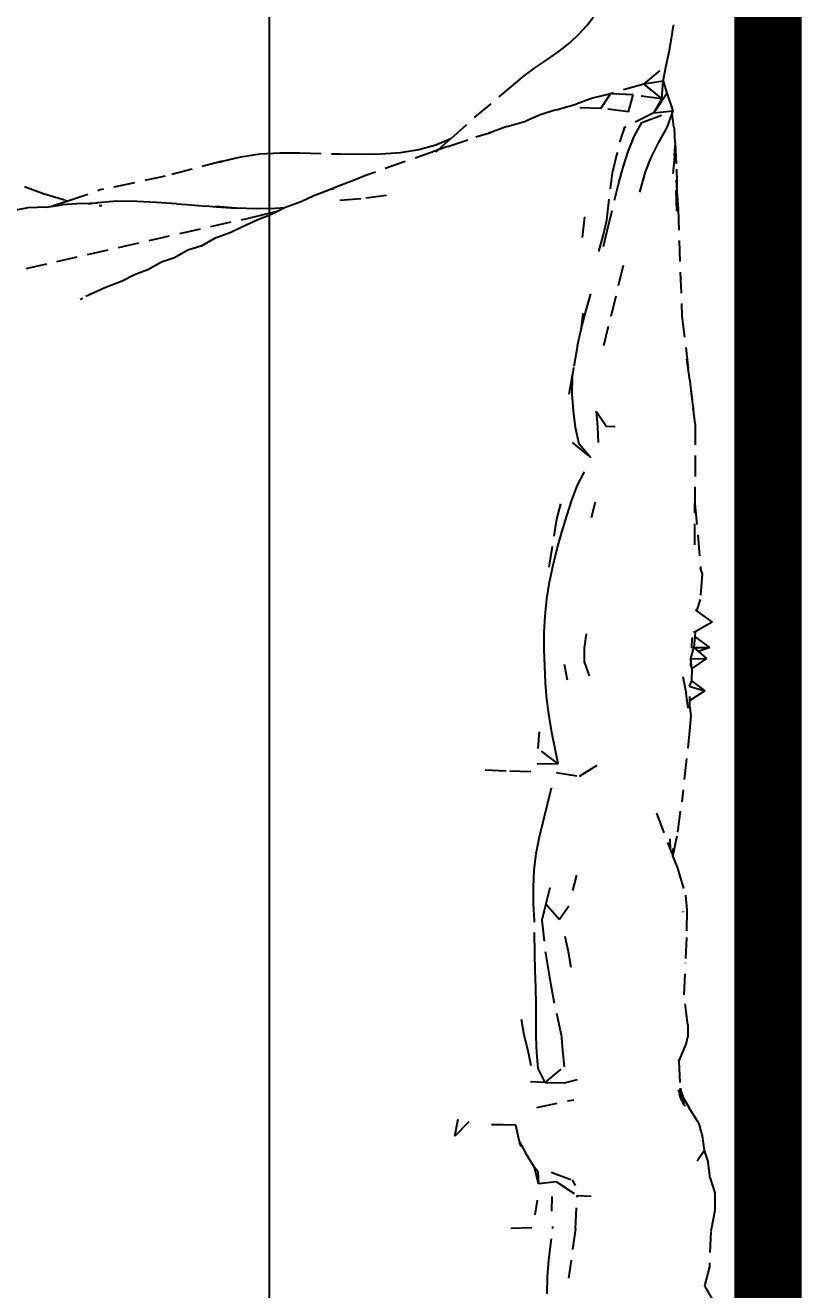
# Model space of a CAD drawing. Header units: millimetres. Extents: x 0 to 460473, y -68369 to 85219.
# Drawn here: x 229737.9 to 229968.6, y -30807.9 to -30432 of the extents above; entities that cross this region are included whole.
import ezdxf

# ---------------------------------------------------------------- set-up
doc = ezdxf.new("R2010")
doc.units = ezdxf.units.MM
doc.header["$LTSCALE"] = 50
doc.linetypes.add('HIDDEN2', pattern=[0.1875, 0.125, -0.0625])
for name, color, linetype in [('DIM', 7, 'Continuous'), ('fur', 6, 'Continuous'), ('hid', 8, 'HIDDEN2')]:
    doc.layers.add(name, color=color, linetype=linetype)
doc.styles.add('맑은 고딕', font='malgun.ttf')
doc.dimstyles.new('DH IN40', dxfattribs={"dimscale": 40, "dimtxt": 2.5, "dimasz": 1, "dimexe": 1.5, "dimexo": 1.5, "dimtad": 1, "dimdec": 7, "dimlunit": 6, "dimtxsty": '맑은 고딕', "dimblk": 'ARCHTICK', "dimcen": 2.5, "dimclrd": 256, "dimclre": 256, "dimclrt": 256, "dimadec": 0, "dimazin": 0, "dimtfac": 1, "dimtdec": 7, "dimtix": 1, "dimtmove": 0, "dimatfit": 3, "dimldrblk": 'ARCHTICK', "dimfxl": 1, "dimtfillclr": 1, "dimlwd": -1, "dimlwe": -1, "dimarcsym": 0})

# ---------------------------------------------------------------- blocks, each defined once
blk = doc.blocks.new('_ArchTick')
at = {"color": 0, "linetype": 'ByBlock', "const_width": 0.15}
blk.add_lwpolyline([(-0.5, -0.5), (0.5, 0.5)], dxfattribs=at)
blk = doc.blocks.new('*D439')
at = {"layer": 'Defpoints', "color": 0, "transparency": 16777216}
for p in [(229959, -29637.76), (229810.33, -30857.76), (229959, -30857.76)]:
    blk.add_point(p, dxfattribs=at)
at = {"layer": 'DIM', "transparency": 16777216}
for p, q in [((229899, -29637.76), (229750.33, -29637.76)), ((229810.33, -29637.76), (229810.33, -30857.76)), ((229899, -30857.76), (229750.33, -30857.76))]:
    blk.add_line(p, q, dxfattribs=at)
at = {"layer": 'DIM', "transparency": 16777216, "xscale": 40, "yscale": 40, "zscale": 40}
for p, rotation in [((229810.33, -29637.76), 90), ((229810.33, -30857.76), 270)]:
    blk.add_blockref('_ArchTick', p, dxfattribs=dict(at, rotation=rotation))
at = {"layer": 'DIM', "transparency": 16777216, "insert": (229725.01, -30247.76), "char_height": 100, "attachment_point": 5, "rotation": 90, "style": '맑은 고딕'}
blk.add_mtext('1,220', dxfattribs=at)

msp = doc.modelspace()

# ---------------------------------------------------------------- linework, layer by layer
at = {"layer": 'fur', "color": 40, "lineweight": 50, "true_color": 0xf8d731}
for p in [(229958.97565495, -30359.92729749), (229958.99865146, -30857.76328172)]:
    msp.add_line(p, (229958.99865146, -30511.69362557), dxfattribs=at)
at = {"layer": 'fur', "color": 40, "lineweight": 50, "true_color": 0xf8d731, "const_width": 20}
msp.add_lwpolyline([(227948.79534532, -29852.15140199), (229958.57693828, -29852.15140199), (229958.57693828, -31062.19639215), (227948.79534532, -31062.19639215)], close=True, dxfattribs=at)
at = {"layer": 'hid'}
for p, q in [((229902.36914825, -30434.72025578), (229904.73212227, -30432.14240888)), ((229904.73212227, -30432.14240888), (229906.76381334, -30429.53661196)), ((229929.851636, -30435.98101788), (229930.48753931, -30432.13057371)), ((229930.50262755, -30431.94604696), (229930.48753931, -30432.13057371)), ((229899.64389598, -30437.25456619), (229902.36914825, -30434.72025578)), ((229929.18840352, -30439.89523457), (229929.851636, -30435.98101788)), ((229893.12355411, -30442.12235904), (229896.54536713, -30439.72357184)), ((229896.54536713, -30439.72357184), (229899.64389598, -30437.25456619)), ((229928.33386679, -30444.00061031), (229929.18840352, -30439.89523457)), ((229889.57176085, -30444.51950833), (229893.12355411, -30442.12235904)), ((229883.01009193, -30449.67927048), (229886.16561211, -30447.0267141)), ((229886.16561211, -30447.0267141), (229889.57176085, -30444.51950833)), ((229921.65021642, -30449.49698781), (229928.33386679, -30444.00061031)), ((229927.44933462, -30448.69821983), (229928.33386679, -30444.00061031)), ((229871.50417482, -30459.37702593), (229882.9762264, -30449.71334757)), ((229882.9762264, -30449.71334757), (229883.01009193, -30449.67927048)), ((229921.65021642, -30449.49698781), (229911.74172308, -30452.39464835)), ((229927.44933462, -30448.69821983), (229921.65021642, -30449.49698781)), ((229921.65021642, -30449.49698781), (229927.07005896, -30453.94605886)), ((229927.07005896, -30453.94605886), (229927.44933462, -30448.69821983)), ((229927.44933462, -30448.69821983), (229928.46418031, -30452.21416208)), ((229906.43586321, -30453.67025724), (229901.57993492, -30455.52034716)), ((229911.74172308, -30452.39464835), (229906.43586321, -30453.67025724)), ((229908.93748282, -30456.76842873), (229911.74172308, -30452.39464835)), ((229918.49869563, -30452.7369171), (229911.74172308, -30452.39464835)), ((229917.16156562, -30457.72744695), (229918.49869563, -30452.7369171)), ((229927.07005896, -30453.94605886), (229918.49869563, -30452.7369171)), ((229924.6924205, -30458.09090276), (229926.74189479, -30454.51813459)), ((229924.6924205, -30458.09090276), (229926.90179224, -30454.64850307)), ((229926.74189479, -30454.51813459), (229926.79812893, -30454.42010381)), ((229926.90179224, -30454.64850307), (229926.74189479, -30454.51813459)), ((229926.79812893, -30454.42010381), (229927.07005896, -30453.94605886)), ((229926.79812893, -30454.42010381), (229926.96674432, -30454.5473019)), ((229926.90179224, -30454.64850307), (229926.96674432, -30454.5473019)), ((229926.96674432, -30454.5473019), (229928.46418031, -30452.21416208)), ((229928.46418031, -30452.21416208), (229930.3128992, -30457.42966574)), ((229890.86556412, -30458.70363673), (229886.59354704, -30460.52820708)), ((229895.63550548, -30457.2093943), (229890.86556412, -30458.70363673)), ((229895.63550548, -30457.2093943), (229901.57993492, -30455.52034716)), ((229908.93748282, -30456.76842873), (229901.69991668, -30456.57420521)), ((229917.16156562, -30457.72744695), (229908.93748282, -30456.76842873)), ((229924.6924205, -30458.09090276), (229916.04540201, -30462.36508811)), ((229921.05097421, -30460.9126386), (229930.3128992, -30457.42966574)), ((229924.6924205, -30458.09090276), (229930.3128992, -30457.42966574)), ((229930.00376102, -30458.25491428), (229928.45918107, -30462.37819133)), ((229930.3128992, -30457.42966574), (229930.00376102, -30458.25491428)), ((229930.00376102, -30458.25491428), (229930.49029231, -30462.20936299)), ((229864.39949352, -30465.70619188), (229871.50417482, -30459.37702593)), ((229880.94407275, -30462.11258697), (229876.21031335, -30463.91724118)), ((229880.94407275, -30462.11258697), (229886.59354704, -30460.52820708)), ((229914.5582948, -30466.79561388), (229916.04540201, -30462.36508811)), ((229918.84397646, -30465.07137826), (229921.05097421, -30460.9126386)), ((229928.45918107, -30462.37819133), (229925.92723274, -30466.96632557)), ((229930.49029231, -30462.20936299), (229930.76749674, -30462.59640218)), ((229930.49029231, -30462.20936299), (229930.4935384, -30462.23574666)), ((229930.99046284, -30466.97837207), (229930.76749674, -30462.59640218)), ((229859.87960909, -30467.60061645), (229864.34559667, -30465.73795166)), ((229860.58706974, -30469.10246847), (229864.34559667, -30465.73795166)), ((229863.4304025, -30468.06197655), (229871.74080551, -30465.2457356)), ((229864.34559667, -30465.73795166), (229864.39949352, -30465.70619188)), ((229871.74080551, -30465.2457356), (229876.21031335, -30463.91724118)), ((229876.21031335, -30463.91724118), (229875.59621927, -30464.15135267)), ((229917.0409173, -30469.53297133), (229918.84397646, -30465.07137826)), ((229801.92308847, -30471.11148648), (229807.59822552, -30470.28054165)), ((229807.59822552, -30470.28054165), (229813.50799356, -30469.98429268)), ((229813.50799356, -30469.98429268), (229819.51508014, -30469.98075269)), ((229819.51508014, -30469.98075269), (229831.6195729, -30470.2855082)), ((229831.6195729, -30470.2855082), (229837.63599139, -30470.336336)), ((229837.63599139, -30470.336336), (229843.57675472, -30470.21560675)), ((229859.59631883, -30469.46502481), (229839.23474829, -30476.63734622)), ((229843.57675472, -30470.21560675), (229849.36787414, -30469.81786067)), ((229849.36787414, -30469.81786067), (229854.86270528, -30468.98163228)), ((229854.86270528, -30468.98163228), (229859.87960909, -30467.60061645)), ((229860.58706974, -30469.10246847), (229859.59631883, -30469.46502481)), ((229859.99125831, -30469.63324377), (229860.58706974, -30469.10246847)), ((229863.4304025, -30468.06197655), (229860.58706974, -30469.10246847)), ((229912.38029265, -30475.87027958), (229914.5582948, -30466.79561388)), ((229915.52548107, -30474.1747865), (229917.0409173, -30469.53297133)), ((229925.92723274, -30466.96632557), (229923.72923363, -30471.29530139)), ((229930.99046284, -30466.97837207), (229930.68684234, -30472.19514379)), ((229930.99046284, -30466.97837207), (229930.69531759, -30470.7190208)), ((229930.99046284, -30466.97837207), (229931.34174276, -30474.80617143)), ((229796.51791036, -30472.42481996), (229779.49516546, -30476.9383504)), ((229795.58570558, -30472.75796385), (229796.51791036, -30472.42481996)), ((229796.51791036, -30472.42481996), (229801.92308847, -30471.11148648)), ((229923.72923363, -30471.29530139), (229922.03249163, -30475.63045898)), ((229930.68684234, -30472.19514379), (229930.272572, -30476.07686661)), ((229779.49516546, -30476.9383504), (229760.07278544, -30480.98507867)), ((229839.23474829, -30476.63734622), (229835.40266432, -30478.14918289)), ((229910.64655628, -30489.93743005), (229912.38029265, -30475.87027958)), ((229914.21468038, -30478.9068448), (229915.52548107, -30474.1747865)), ((229922.03249163, -30475.63045898), (229919.61719223, -30484.59755148)), ((229931.34174276, -30474.80617143), (229931.47372269, -30478.67315313)), ((229737.61553356, -30479.98120305), (229743.56162942, -30482.16082835)), ((229750.55213809, -30484.189056), (229760.07278544, -30480.98507867)), ((229828.0801111, -30481.03474409), (229823.57779571, -30482.71956438)), ((229829.00281089, -30480.70008144), (229828.0801111, -30481.03474409)), ((229831.70589311, -30479.54404164), (229829.00281089, -30480.70008144)), ((229829.00281089, -30480.70008144), (229829.45801484, -30480.69601437)), ((229835.40266432, -30478.14918289), (229831.70589311, -30479.54404164)), ((229913.03552635, -30483.66933639), (229914.21468038, -30478.9068448)), ((229931.44905977, -30487.27652564), (229931.23409246, -30478.12773166)), ((229931.23409246, -30478.12773166), (229931.46590113, -30481.40161342)), ((229931.46590113, -30481.40161342), (229931.44905977, -30487.27652564)), ((229931.47372269, -30478.67315313), (229931.46590113, -30481.40161342)), ((229931.46590113, -30481.40161342), (229931.83933376, -30486.67567967)), ((229743.56162942, -30482.16082835), (229749.60637693, -30483.98936136)), ((229745.42108651, -30485.91580549), (229750.55213809, -30484.189056)), ((229754.61628181, -30485.03867556), (229748.9518098, -30485.40641105)), ((229749.60637693, -30483.98936136), (229750.55213809, -30484.189056)), ((229754.61628181, -30485.03867556), (229759.41688518, -30484.77708671)), ((229759.41688518, -30484.77708671), (229756.71905586, -30485.26328297)), ((229765.14268119, -30484.32904117), (229759.41688518, -30484.77708671)), ((229771.02745304, -30484.45447279), (229765.14268119, -30484.32904117)), ((229776.92488962, -30484.74443433), (229771.02745304, -30484.45447279)), ((229782.84398958, -30485.13050376), (229776.92488962, -30484.74443433)), ((229782.84398958, -30485.13050376), (229786.00803741, -30485.36508566)), ((229820.04000033, -30484.4538916), (229815.17440684, -30486.18784896)), ((229823.57779571, -30482.71956438), (229820.04000033, -30484.4538916)), ((229837.58133304, -30483.66901937), (229830.48441218, -30484.14823789)), ((229845.22517074, -30482.61584818), (229837.58133304, -30483.66901937)), ((229910.76987086, -30493.1535305), (229913.03552635, -30483.66933639)), ((229738.64137758, -30486.32411186), (229734.07007268, -30487.2470434)), ((229744.20786448, -30486.09084287), (229738.64137758, -30486.32411186)), ((229744.20786448, -30486.09084287), (229745.42108651, -30485.91580549)), ((229745.42108651, -30485.91580549), (229748.9518098, -30485.40641105)), ((229747.26406643, -30502.24180136), (229806.64836995, -30488.80400164)), ((229759.8452324, -30485.59720492), (229760.59232738, -30485.65446864)), ((229786.00803741, -30485.36508566), (229791.53128266, -30485.77330297)), ((229791.5842144, -30485.74663674), (229791.53128266, -30485.77330297)), ((229791.5842144, -30485.74663674), (229794.73818098, -30486.01032148)), ((229800.64994872, -30486.3669615), (229791.5842144, -30485.74663674)), ((229794.73818098, -30486.01032148), (229800.64994872, -30486.3669615)), ((229806.50939109, -30486.6075218), (229800.64994872, -30486.3669615)), ((229812.24785184, -30486.50089964), (229806.50939109, -30486.6075218)), ((229806.64836995, -30488.80400164), (229812.98397376, -30487.27427023)), ((229810.56510772, -30488.47399075), (229806.95832282, -30489.88343211)), ((229812.98397376, -30487.27427023), (229810.56510772, -30488.47399075)), ((229814.9207044, -30486.31368148), (229812.24785184, -30486.50089964)), ((229814.9207044, -30486.31368148), (229812.98397376, -30487.27427023)), ((229815.17440684, -30486.18784896), (229814.9207044, -30486.31368148)), ((229903.46298192, -30495.17385659), (229904.47549463, -30485.91035661)), ((229931.83933376, -30486.67567967), (229932.98815907, -30518.54873041)), ((229802.26536975, -30492.00921797), (229798.98553514, -30493.65536264)), ((229806.95832282, -30489.88343211), (229802.26536975, -30492.00921797)), ((229909.64004266, -30494.64375743), (229910.64655628, -30489.93743005)), ((229794.06495002, -30495.41114109), (229790.39617713, -30497.64088263)), ((229798.98553514, -30493.65536264), (229794.06495002, -30495.41114109)), ((229908.26691812, -30499.26422703), (229909.64004266, -30494.64375743)), ((229909.70303308, -30497.84054649), (229910.76987086, -30493.1535305)), ((229786.2274751, -30498.87498747), (229782.19375512, -30501.20051817)), ((229790.39617713, -30497.64088263), (229786.2274751, -30498.87498747)), ((229790.39617713, -30497.64088263), (229790.01623232, -30497.87179872)), ((229738.1874466, -30504.35659743), (229747.26406643, -30502.24180136)), ((229778.3453403, -30502.41642288), (229774.300622, -30504.77336431)), ((229782.19375512, -30501.20051817), (229778.3453403, -30502.41642288)), ((229915.55514322, -30503.4231252), (229909.67037138, -30527.33871812)), ((229770.38988332, -30506.25302413), (229766.65445132, -30508.07788507)), ((229774.300622, -30504.77336431), (229770.38988332, -30506.25302413)), ((229761.55522669, -30510.11805092), (229754.18768031, -30513.4554354)), ((229766.65445132, -30508.07788507), (229761.55522669, -30510.11805092)), ((229754.18768031, -30513.4554354), (229755.00524111, -30513.16060126)), ((229904.54415086, -30516.71813681), (229905.88194744, -30511.91401081)), ((229958.49139526, -30797.10229871), (229958.99865146, -30511.69362557)), ((229903.03438043, -30522.49966781), (229903.65628586, -30517.73540624)), ((229903.27567707, -30521.60352391), (229904.54415086, -30516.71813681)), ((229932.98815907, -30518.54873041), (229936.08261268, -30543.83817711)), ((229901.97387502, -30527.28247467), (229903.03438043, -30522.49966781)), ((229903.03438043, -30522.49966781), (229903.27567707, -30521.60352391)), ((229901.97387502, -30527.28247467), (229900.8267657, -30533.82086142)), ((229899.45159188, -30541.65918868), (229900.8267657, -30533.82086142)), ((229900.51276386, -30536.57196975), (229900.8267657, -30533.82086142)), ((229934.38961264, -30531.34579331), (229936.08261268, -30543.83817711)), ((229900.41277906, -30541.63734118), (229900.51276386, -30536.57196975)), ((229900.73972935, -30546.66239907), (229900.41277906, -30541.63734118)), ((229936.08261268, -30543.83817711), (229936.29429563, -30545.89339811)), ((229901.37063341, -30551.62891516), (229900.73972935, -30546.66239907)), ((229907.51703214, -30546.74329031), (229907.89197513, -30551.42877406)), ((229907.51703214, -30546.74329031), (229910.58056631, -30551.30986764)), ((229936.3589141, -30546.09625261), (229936.29429563, -30545.89339811)), ((229936.34730644, -30546.29828453), (229936.3589141, -30546.09625261)), ((229936.3589141, -30546.09625261), (229936.38104976, -30546.27715651)), ((229936.3589141, -30546.09625261), (229936.41063866, -30546.25862973)), ((229936.90256386, -30550.5392346), (229936.41063866, -30546.25862973)), ((229902.41780752, -30556.53498737), (229901.37063341, -30551.62891516)), ((229907.89197513, -30551.42877406), (229908.10160992, -30556.04123908)), ((229913.16084063, -30551.44327742), (229910.58056631, -30551.30986764)), ((229936.90256386, -30550.5392346), (229936.86880074, -30574.22916484)), ((229900.38011736, -30556.05656139), (229905.89061278, -30560.5924941)), ((229905.89061278, -30560.5924941), (229902.41780752, -30556.53498737)), ((229901.94721241, -30568.75236494), (229904.08088797, -30564.82771322)), ((229900.32012648, -30573.21091997), (229901.94721241, -30568.75236494)), ((229895.85447219, -30578.82612463), (229896.97796802, -30574.27125038)), ((229898.78702627, -30577.88905958), (229900.32012648, -30573.21091997)), ((229907.22640967, -30573.76260245), (229905.99126415, -30578.42285723)), ((229936.83990672, -30586.45476035), (229936.86880074, -30574.22916484)), ((229936.86880074, -30574.22916484), (229938.55974197, -30593.7610288)), ((229893.49983023, -30593.16012109), (229895.85447219, -30578.82612463)), ((229897.28258836, -30582.71426697), (229898.78702627, -30577.88905958)), ((229895.90079847, -30587.62102605), (229897.28258836, -30582.71426697)), ((229894.72397742, -30592.58635334), (229895.90079847, -30587.62102605)), ((229893.63181016, -30597.57006741), (229894.72397742, -30592.58635334)), ((229938.45966042, -30593.43626614), (229938.55974197, -30593.7610288)), ((229938.55974197, -30593.7610288), (229939.01490933, -30595.23803794)), ((229892.82726583, -30602.56342397), (229893.63181016, -30597.57006741)), ((229939.01490933, -30595.23803794), (229938.40100268, -30602.7561945)), ((229892.31967634, -30607.58261711), (229892.82726583, -30602.56342397)), ((229938.40100268, -30602.7561945), (229937.32484952, -30606.13126241)), ((229892.05738289, -30612.59082046), (229892.31967634, -30607.58261711)), ((229936.89189881, -30605.81833214), (229937.32484952, -30606.13126241)), ((229937.32484952, -30606.13126241), (229942.00312162, -30609.51264723)), ((229892.0977101, -30617.58872088), (229892.05738289, -30612.59082046)), ((229904.53648536, -30612.92632626), (229903.94690834, -30617.20761799)), ((229936.92134015, -30612.30861826), (229936.43363516, -30612.57695113)), ((229936.92134015, -30612.30861826), (229936.78391523, -30613.77581637)), ((229942.00312162, -30609.51264723), (229936.92134015, -30612.30861826)), ((229935.94667308, -30617.22198826), (229936.05802561, -30614.27159883)), ((229936.27124381, -30614.12597085), (229936.05802561, -30614.27159883)), ((229936.05802561, -30614.27159883), (229936.24573277, -30614.36931568)), ((229936.78391523, -30613.77581637), (229936.48529397, -30617.06123708)), ((229941.24656999, -30616.97265826), (229936.78391523, -30613.77581637)), ((229892.22335766, -30622.57769208), (229892.0977101, -30617.58872088)), ((229903.94690834, -30617.20761799), (229903.97690378, -30621.30329841)), ((229935.61542624, -30620.38168776), (229936.48529397, -30617.06123708)), ((229935.61542624, -30620.38168776), (229940.34070773, -30620.3273728)), ((229935.68207094, -30620.90700777), (229935.61542624, -30620.38168776)), ((229940.34070773, -30620.3273728), (229935.97870434, -30623.24519011)), ((229936.48529397, -30617.06123708), (229941.24656999, -30616.97265826)), ((229936.48529397, -30617.06123708), (229937.88372224, -30618.24592355)), ((229941.24656999, -30616.97265826), (229937.88372224, -30618.24592355)), ((229937.88372224, -30618.24592355), (229940.34070773, -30620.3273728)), ((229892.46832041, -30627.54434026), (229892.22335766, -30622.57769208)), ((229897.98381507, -30621.93172454), (229898.87701259, -30626.59615333)), ((229903.97690378, -30621.30329841), (229905.41301874, -30625.42574003)), ((229935.68207094, -30620.90700777), (229935.54677002, -30622.21135674)), ((229935.54677002, -30622.21135674), (229935.8332634, -30622.09876684)), ((229935.54677002, -30622.21135674), (229935.97870434, -30623.24519011)), ((229935.8332634, -30622.09876684), (229935.68207094, -30620.90700777)), ((229935.97870434, -30623.24519011), (229935.82406119, -30626.95976764)), ((229935.97870434, -30623.24519011), (229935.8332634, -30622.09876684)), ((229892.89225595, -30632.47672459), (229892.46832041, -30627.54434026)), ((229933.26145085, -30625.68500412), (229934.22230475, -30630.7061786)), ((229935.82406119, -30626.95976764), (229935.10017126, -30628.47572549)), ((229935.82406119, -30626.95976764), (229939.76012935, -30629.84741585)), ((229934.82887918, -30635.07837391), (229934.22230475, -30630.7061786)), ((229935.10017126, -30628.47572549), (229939.76012935, -30629.84741585)), ((229935.21348736, -30631.61872795), (229935.22763172, -30632.90657314)), ((229939.76012935, -30629.84741585), (229935.22763172, -30632.90657314)), ((229893.53315849, -30637.38166083), (229892.89225595, -30632.47672459)), ((229935.22763172, -30632.90657314), (229935.24314952, -30634.31947036)), ((229935.24314952, -30634.31947036), (229935.59476272, -30637.23903124)), ((229894.37236422, -30642.25405038), (229893.53315849, -30637.38166083)), ((229935.59476272, -30637.23903124), (229935.37912884, -30640.68649861)), ((229890.23166051, -30646.99760042), (229890.69025744, -30642.04043622)), ((229895.28755839, -30647.09093443), (229894.37236422, -30642.25405038)), ((229935.37912884, -30640.68649861), (229932.95316439, -30662.93219729)), ((229896.24141335, -30651.60459695), (229890.23166051, -30646.99760042)), ((229896.24141335, -30651.60459695), (229895.28755839, -30647.09093443)), ((229880.79942808, -30653.75009048), (229873.99412954, -30653.49352101)), ((229888.14931048, -30653.99030735), (229880.79942808, -30653.75009048)), ((229896.24141335, -30651.60459695), (229888.89319736, -30651.75163831)), ((229895.58417995, -30654.17010675), (229902.55711967, -30655.29032627)), ((229902.55711967, -30655.29032627), (229909.56338765, -30650.89118482)), ((229893.01123785, -30663.54012323), (229894.22871939, -30658.75686727)), ((229891.859413, -30668.41980408), (229893.01123785, -30663.54012323)), ((229931.75934592, -30671.88301644), (229932.95316439, -30662.93219729)), ((229890.67425987, -30673.31626022), (229891.859413, -30668.41980408)), ((229925.41764356, -30666.26345284), (229929.48348848, -30676.95261005)), ((229930.31000699, -30679.12553755), (229931.75934592, -30671.88301644)), ((229889.7034075, -30678.2515505), (229890.67425987, -30673.31626022)), ((229929.35237859, -30673.86506317), (229929.48348848, -30676.95261005)), ((229929.48348848, -30676.95261005), (229930.14867023, -30678.7013812)), ((229930.29156911, -30676.74188008), (229930.14867023, -30678.7013812)), ((229889.103832, -30683.23698172), (229889.7034075, -30678.2515505)), ((229930.14867023, -30678.7013812), (229930.31000699, -30679.12553755)), ((229930.31000699, -30679.12553755), (229931.65202891, -30682.65372999)), ((229888.84787092, -30688.22209593), (229889.103832, -30683.23698172)), ((229931.65202891, -30682.65372999), (229934.09199123, -30690.61398809)), ((229888.88519858, -30693.19228409), (229888.84787092, -30688.22209593)), ((229901.68058628, -30684.64858934), (229900.51809638, -30689.25894093)), ((229893.77478842, -30688.49900709), (229892.53797648, -30693.18808367)), ((229934.09199123, -30690.61398809), (229934.44493756, -30694.97936761)), ((229889.2038168, -30698.13314852), (229888.88519858, -30693.19228409)), ((229892.53797648, -30693.18808367), (229891.35182351, -30698.05825412)), ((229892.53797648, -30693.18808367), (229896.62002244, -30697.92344419)), ((229899.40559888, -30693.8836638), (229896.62002244, -30697.92344419)), ((229933.30823774, -30695.68081412), (229933.30167969, -30695.64564339)), ((229933.31788486, -30695.50451178), (229933.3277946, -30695.55438252)), ((229934.44493756, -30694.97936761), (229934.36428316, -30703.26696841)), ((229889.29713594, -30708.03366042), (229889.2038168, -30698.13314852)), ((229891.35182351, -30698.05825412), (229892.46732056, -30707.92252083)), ((229898.24944135, -30702.81546215), (229899.16630193, -30707.43368624)), ((229934.36428316, -30703.26696841), (229934.02900081, -30710.77474279)), ((229889.38312287, -30713.0236355), (229889.29713594, -30708.03366042)), ((229892.46732056, -30707.92252083), (229893.25753374, -30712.65000885)), ((229899.16630193, -30707.43368624), (229900.00750735, -30712.00414698)), ((229933.69771785, -30720.23911036), (229934.02900081, -30710.77474279)), ((229889.55243046, -30718.0463158), (229889.38312287, -30713.0236355)), ((229893.25753374, -30712.65000885), (229894.07907548, -30717.3648956)), ((229889.64108364, -30723.07677612), (229889.55243046, -30718.0463158)), ((229894.07907548, -30717.3648956), (229894.97727224, -30722.11407262)), ((229897.16060691, -30731.8980689), (229894.97727224, -30722.11407262)), ((229934.70689773, -30729.15496558), (229933.69771785, -30720.23911036)), ((229889.6630803, -30728.03051922), (229889.64108364, -30723.07677612)), ((229886.09428963, -30732.26461559), (229885.36573374, -30727.59360878)), ((229889.71007315, -30732.85477557), (229889.6630803, -30728.03051922)), ((229934.70689773, -30729.15496558), (229934.79021839, -30732.72483972)), ((229887.32243621, -30736.89244254), (229886.09428963, -30732.26461559)), ((229889.88437998, -30737.55743088), (229889.71007315, -30732.85477557)), ((229897.16060691, -30731.8980689), (229897.52455157, -30736.84743986)), ((229934.22497101, -30734.91206014), (229934.79021839, -30732.72483972)), ((229888.16130865, -30741.42602407), (229887.32243621, -30736.89244254)), ((229897.52455157, -30736.84743986), (229897.96281826, -30741.68050654)), ((229932.036245, -30740.08392877), (229934.22497101, -30734.91206014)), ((229890.25832312, -30742.17310566), (229889.88437998, -30737.55743088)), ((229931.999976, -30739.45029119), (229932.036245, -30740.08392877)), ((229932.036245, -30740.08392877), (229932.48994918, -30748.01036732)), ((229892.31534367, -30746.38314864), (229890.25832312, -30742.17310566)), ((229892.31534367, -30746.38314864), (229897.96281826, -30741.68050654)), ((229892.31534367, -30746.38314864), (229888.02332963, -30746.10840374)), ((229892.31534367, -30746.38314864), (229898.1331257, -30746.48065666)), ((229898.1331257, -30746.48065666), (229901.92454919, -30745.48503661)), ((229932.48994918, -30748.01036732), (229932.73883607, -30749.10096989)), ((229932.48994918, -30748.01036732), (229932.51823053, -30748.50445669)), ((229889.84838545, -30753.72343429), (229900.88004134, -30751.44553486)), ((229931.87690741, -30748.54670148), (229932.959484, -30751.20251883)), ((229932.06802548, -30748.53411228), (229932.959484, -30751.20251883)), ((229932.12937331, -30749.80860269), (229932.15390412, -30749.87632147)), ((229932.15390412, -30749.87632147), (229932.99018939, -30751.39026818)), ((229932.17494757, -30748.52706919), (229932.66644186, -30749.41070084)), ((229932.66644186, -30749.41070084), (229932.22132344, -30748.52401435)), ((229932.37984511, -30750.50004531), (229933.10411566, -30752.08687494)), ((229932.51823053, -30748.50445669), (229932.73883607, -30749.10096989)), ((229932.66644186, -30749.41070084), (229932.6798633, -30749.49276677)), ((229932.73883607, -30749.10096989), (229933.37643337, -30750.82502085)), ((229932.959484, -30751.20251883), (229932.99018939, -30751.39026818)), ((229933.02121475, -30751.57997402), (229932.99018939, -30751.39026818)), ((229933.28638019, -30752.0397088), (229933.28268225, -30752.08958872)), ((229933.50624046, -30752.46367483), (229933.28268225, -30752.08958872)), ((229933.31656651, -30751.63253867), (229933.50624046, -30752.46367483)), ((229933.37643337, -30750.82502085), (229935.14016518, -30753.81785144)), ((229933.25790378, -30752.42381469), (229933.55643697, -30753.0778815)), ((229933.52770592, -30752.55773473), (229933.50624046, -30752.46367483)), ((229933.94897419, -30753.36261641), (229933.52770592, -30752.55773473)), ((229933.52770592, -30752.55773473), (229933.66425707, -30753.15609101)), ((229933.94897419, -30753.36261641), (229933.98654703, -30753.38987063)), ((229937.88841395, -30758.28261465), (229935.14016518, -30753.81785144)), ((229865.5440811, -30762.28552903), (229866.52226569, -30757.25805391)), ((229869.65112326, -30758.04749641), (229865.5440811, -30762.28552903)), ((229879.92789394, -30758.96925236), (229876.38176648, -30758.92060402)), ((229883.63999615, -30759.05524223), (229879.92789394, -30758.96925236)), ((229884.73782922, -30763.96149937), (229883.63999615, -30759.05524223)), ((229937.88841395, -30758.28261465), (229938.99291267, -30762.22981394)), ((229938.99291267, -30762.22981394), (229939.60615276, -30766.51450035)), ((229885.22672502, -30765.39063128), (229884.73782922, -30763.96149937)), ((229884.73782922, -30763.96149937), (229886.49122927, -30767.24747485)), ((229889.19015221, -30771.61342236), (229886.49122927, -30767.24747485)), ((229937.52513586, -30769.6017613), (229939.60615276, -30766.51450035)), ((229939.60615276, -30766.51450035), (229940.74031363, -30770.09364714)), ((229941.42454293, -30774.79430791), (229940.74031363, -30770.09364714)), ((229890.37097266, -30776.50504404), (229889.19015221, -30771.61342236)), ((229890.16433741, -30772.79614634), (229889.19015221, -30771.61342236)), ((229890.16433741, -30772.79614634), (229890.37097266, -30776.50504404)), ((229894.13973292, -30773.02233536), (229900.3544546, -30775.25516607)), ((229895.76215289, -30775.83893295), (229890.37097266, -30776.50504404)), ((229895.76215289, -30775.83893295), (229901.88255557, -30779.90668977)), ((229900.3544546, -30775.25516607), (229901.27931397, -30776.94977415)), ((229941.42454293, -30774.79430791), (229942.80166686, -30779.11230715)), ((229889.384456, -30785.64789403), (229890.03369061, -30781.29548564)), ((229894.29604249, -30784.55310163), (229894.46535008, -30780.17763052)), ((229901.4112939, -30789.82862649), (229901.88255557, -30779.90668977)), ((229901.88255557, -30779.90668977), (229906.00859484, -30780.118917)), ((229942.80166686, -30779.11230715), (229942.76967172, -30784.36288041)), ((229942.76967172, -30784.36288041), (229941.56118881, -30790.62102778)), ((229888.36661077, -30789.49306786), (229882.00024549, -30789.78207836)), ((229893.44683828, -30799.05409808), (229894.6743183, -30789.14889703)), ((229901.4112939, -30789.82862649), (229899.27095269, -30804.54400322)), ((229941.56118881, -30790.62102778), (229941.16324932, -30801.12206864)), ((229958.49139526, -30797.10229871), (229956.26839995, -30929.40205013)), ((229893.02856855, -30804.07718785), (229893.44683828, -30799.05409808)), ((229892.92258467, -30809.12684069), (229893.02856855, -30804.07718785)), ((229941.16324932, -30801.12206864), (229939.65481203, -30806.74577983)), ((229939.65481203, -30806.74577983), (229943.29992443, -30812.96558179))]:
    msp.add_line(p, q, dxfattribs=at)

# ---------------------------------------------------------------- dimensions: what is measured, and where the dimension line sits
at = {"layer": 'DIM'}
dim = msp.add_linear_dim(base=(229810.3343327804, -30857.76328172), p1=(229958.9986514582, -29637.76328172), p2=(229958.9986514582, -30857.76328172), angle=90, dimstyle='DH IN40', dxfattribs=at)
dim.commit()
dim.dimension.update_dxf_attribs({"geometry": '*D439', "text_midpoint": (229725.0082458239, -30247.7632817201)})

doc.saveas('drawing.dxf')
